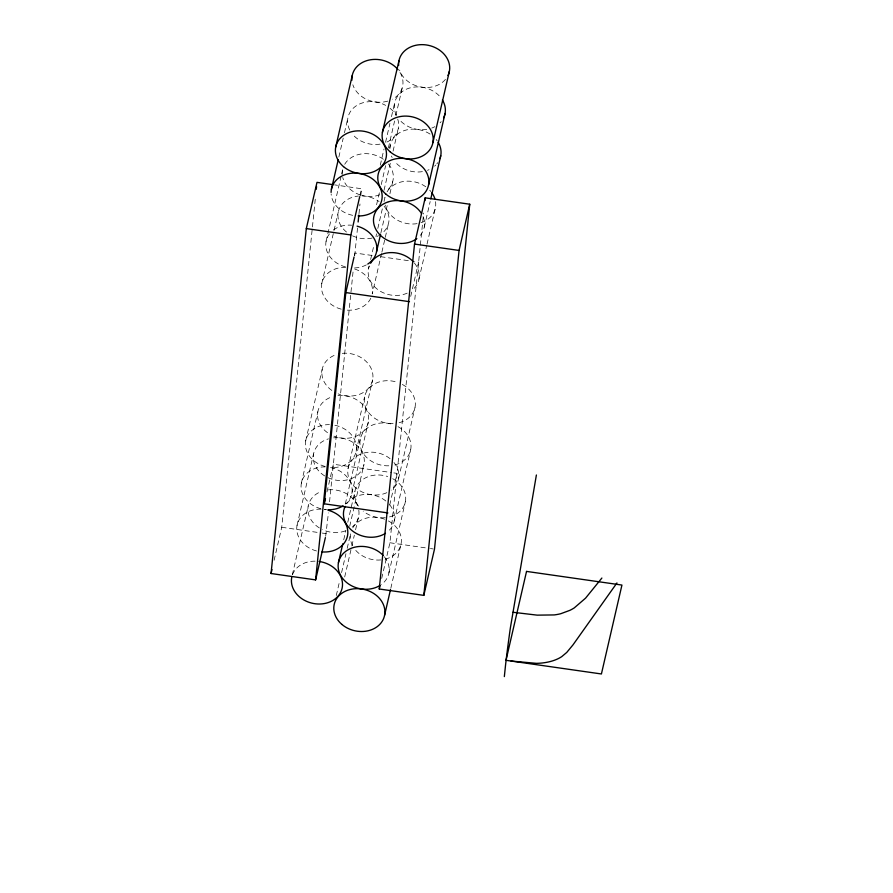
<?xml version="1.0" encoding="UTF-8"?>
<svg xmlns="http://www.w3.org/2000/svg" width="893" height="893" viewBox="0 0 893 893"><rect width="100%" height="100%" fill="white"/><g stroke="black" fill="none" stroke-linecap="round" stroke-linejoin="round"><path stroke-width="0.67" stroke-dasharray="4.46 3.35" d="M274.106 560.302L281.73 527.283L315.43 197.599M325.677 536.302L328.412 512.883M329.539 501.799L353.327 269.072M354.688 255.778L357.713 226.13M358.997 213.661L359.979 203.972M360.828 195.656L361.542 188.736L334.54 184.873M381.702 578.43L389.928 542.765L423.628 213.081M338.86 157.023L343.213 138.158M344.464 132.767L347.879 117.932M326.068 241.389L341.316 175.329M341.628 173.99L342.566 169.938M321.748 283.639L338.246 212.188M360.013 195.333L361.542 188.736M305.674 440.941L322.172 369.49M301.354 483.191L317.852 411.74M354.365 255.655L354.967 253.009L372.571 255.532M297.034 525.441L313.532 453.99M380.273 165.194L384.012 149.019M385.564 142.277L389.928 123.401M391.48 116.67L394.594 103.186M388.366 147.981L394.583 121.013M395.833 115.621L402.676 85.962M376.578 204.754L379.38 192.62M381.255 184.527L385.609 165.651M389.649 148.126L390.274 145.436M292.346 574.746L308.219 505.996M384.046 190.231L390.274 163.263M393.076 151.129L398.367 128.212M368.463 268.893L369.088 266.192M370.64 259.45L374.067 244.626M375.931 236.533L376.556 233.843M377.806 228.452L382.472 208.225M384.023 201.483L384.961 197.442A25.763 21.175 13 0 0 384.649 200.456M380.909 232.805L388.064 201.796M389.928 193.703L393.043 180.219M381.568 253.478L372.236 293.92A25.763 21.175 13 0 0 354.51 268.916M381.88 252.127L384.995 238.643M385.307 237.304L388.723 222.469M326.983 491.943L333.379 464.248L391.614 472.587M348.069 468.445L364.567 396.994M356.151 451.222L372.649 379.771M345.312 503.953L360.247 439.244M351.842 493.472L368.329 422.021M343.727 539.785L345.904 530.342M347.768 522.26L354.934 491.25M349.699 526.278L364.02 464.271M336.293 595.508L339.72 580.684M341.584 572.592L345.948 553.716M347.187 548.324L350.614 533.501A25.763 21.175 13 0 0 352.478 545.567M424.264 227.168L430.169 201.55M344.698 576.945L351.541 547.286M351.853 545.936L354.342 535.153M355.581 529.761L358.696 516.277M410.702 296.409L418.616 262.118L414.553 261.537M418.94 279.174L426.72 245.475M427.033 244.124L435.438 207.723M389.716 505.003L397.028 473.357L392.965 472.777M398.546 478.726L415.044 407.275M394.226 520.976L410.724 449.525M388.913 572.982L405.411 501.531M390.821 588.264L401.091 543.781M380.697 256.693L409.139 260.767M281.73 527.283L320.888 532.887M322.239 533.076L326.291 533.657M389.928 542.765L429.086 548.369M430.437 548.559L433.138 548.949M334.886 425.269A25.763 21.175 13 0 1 356.374 449.726A25.763 21.175 13 0 1 330.577 467.419M325.152 466.47A25.763 21.175 13 0 1 305.462 442.437A25.763 21.175 13 0 1 329.428 424.655M342.309 353.338A25.763 21.175 13 0 1 372.872 378.275A25.763 21.175 13 0 1 338.168 393.88M331.828 390.431A25.763 21.175 13 0 1 337.108 354.342M337.989 395.588A25.763 21.175 13 0 1 368.552 420.525A25.763 21.175 13 0 1 333.848 436.119M327.508 432.681A25.763 21.175 13 0 1 332.788 396.592M393.969 462.507A25.763 21.175 13 0 1 391.134 490.168M386.836 492.679A25.763 21.175 13 0 1 353.014 485.1A25.763 21.175 13 0 1 355.927 456.68A25.763 21.175 13 0 1 390.297 458.857M389.649 504.746A25.763 21.175 13 0 1 388.075 531.402M346.73 503.741A25.763 21.175 13 0 1 385.977 501.107M402.341 384.436A25.763 21.175 13 0 1 415.267 405.779A25.763 21.175 13 0 1 398.412 422.858M393.11 423.55A25.763 21.175 13 0 1 364.344 398.49A25.763 21.175 13 0 1 397.329 382.271M398.032 426.675A25.763 21.175 13 0 1 410.947 448.018A25.763 21.175 13 0 1 394.103 465.108M388.79 465.8A25.763 21.175 13 0 1 360.024 440.74A25.763 21.175 13 0 1 393.009 424.51M400.019 72.467A25.763 21.175 13 0 1 392.485 99.179M387.741 101.11A25.763 21.175 13 0 1 352.835 84.79M397.731 119.104A25.763 21.175 13 0 1 385.073 142.813M379.994 144.141A25.763 21.175 13 0 1 352.467 134.151M349.743 129.998A25.763 21.175 13 0 1 355.961 106.01A25.763 21.175 13 0 1 385.664 105.374M390.107 108.343A25.763 21.175 13 0 1 395.711 114.717M445.462 79.399A25.763 21.175 13 0 1 420.179 86.889A25.763 21.175 13 0 1 399.539 70.045M441.142 121.649A25.763 21.175 13 0 1 440.082 122.81M434.869 126.672A25.763 21.175 13 0 1 431.777 128.067M426.709 129.396A25.763 21.175 13 0 1 399.182 119.405M396.459 115.253A25.763 21.175 13 0 1 407.085 88.898A25.763 21.175 13 0 1 440.483 97.248M352.657 215.336A25.763 21.175 13 0 1 331.124 193.926M437.782 162.66A25.763 21.175 13 0 1 436.822 163.899M435.762 165.06A25.763 21.175 13 0 1 434.601 166.154M429.042 169.67A25.763 21.175 13 0 1 427.468 170.317M422.389 171.635A25.763 21.175 13 0 1 394.862 161.655M392.139 157.503A25.763 21.175 13 0 1 391.458 156.029M389.973 148.45A25.763 21.175 13 0 1 404.384 130.545A25.763 21.175 13 0 1 431.096 134.776M436.175 139.498A25.763 21.175 13 0 1 437.19 140.826M366.353 264.886A25.763 21.175 13 0 1 352.802 267.956M345.546 266.918A25.763 21.175 13 0 1 329.997 233.207M333.48 229.947A25.763 21.175 13 0 1 351.652 225.203M388.455 163.999A25.763 21.175 13 0 1 386.892 190.656M379.759 194.819A25.763 21.175 13 0 1 362.045 195.478M360.281 194.953A25.763 21.175 13 0 1 342.767 177.54M342.298 174.481A25.763 21.175 13 0 1 342.912 168.464M344.709 164.29A25.763 21.175 13 0 1 383.387 159.278M384.146 206.25A25.763 21.175 13 0 1 382.572 232.906M378.532 235.685A25.763 21.175 13 0 1 377.013 236.422M372.102 238.063A25.763 21.175 13 0 1 352.568 235.852M346.506 232.057A25.763 21.175 13 0 1 338.815 209.989A25.763 21.175 13 0 1 358.383 196.036M362 195.902A25.763 21.175 13 0 1 379.067 201.528M423.07 216.564A25.763 21.175 13 0 1 419.275 236.511M292.547 574.534A25.763 21.175 13 0 1 315.475 561.161M358.796 510.204A25.763 21.175 13 0 1 352.545 526.714M345.412 530.877A25.763 21.175 13 0 1 322.54 529.661M319.359 527.93A25.763 21.175 13 0 1 321.513 491.396M328.356 489.844A25.763 21.175 13 0 1 357.513 505.672M388.388 520.932A25.763 21.175 13 0 1 401.214 543.033A25.763 21.175 13 0 1 382.729 559.699M380.954 559.933A25.763 21.175 13 0 1 355.202 549.72M352.757 527.841A25.763 21.175 13 0 1 385.095 519.391M392.708 478.693A25.763 21.175 13 0 1 405.634 500.035A25.763 21.175 13 0 1 388.779 517.114M385.274 517.683A25.763 21.175 13 0 1 363.183 511.12M358.495 506.13A25.763 21.175 13 0 1 359.924 481.907A25.763 21.175 13 0 1 387.696 476.527M384.325 556.763A25.763 21.175 13 0 1 381.501 584.424M316.524 550.97A25.763 21.175 13 0 1 296.911 526.189A25.763 21.175 13 0 1 322.619 509.244M330.566 467.519A25.763 21.175 13 0 1 350.648 482.867A25.763 21.175 13 0 1 345.68 503.909M320.833 508.72A25.763 21.175 13 0 1 301.142 484.687A25.763 21.175 13 0 1 325.108 466.905M333.669 437.838A25.763 21.175 13 0 1 364.143 463.523A25.763 21.175 13 0 1 327.854 477.643M324.684 475.924A25.763 21.175 13 0 1 313.32 455.486A25.763 21.175 13 0 1 328.468 438.843M370.807 298.229A25.763 21.175 13 0 1 346.651 310.105M341.238 309.168A25.763 21.175 13 0 1 321.536 285.135A25.763 21.175 13 0 1 345.502 267.353M414.363 262.955A25.763 21.175 13 0 1 412.789 289.611M407.23 293.127A25.763 21.175 13 0 1 378.13 289.834A25.763 21.175 13 0 1 369.289 265.98M435.538 201.651A25.763 21.175 13 0 1 420.503 222.87M417.076 223.652A25.763 21.175 13 0 1 385.162 205.033M387.104 191.783A25.763 21.175 13 0 1 425.782 186.782M429.734 190.22A25.763 21.175 13 0 1 430.85 191.504M326.246 509.769A25.763 21.175 13 0 0 324.438 509.456A25.763 21.175 13 0 0 326.258 509.657"/><path stroke-width="1.34" d="M325.376 537.619L315.609 579.892L271.059 573.518L306.31 228.586L316.993 182.362L333.189 184.672M316.278 189.283L316.569 186.514M315.609 579.892L350.871 234.959L359.712 196.661M387.897 512.917L324.248 503.808L345.837 292.569L354.052 256.972M358.138 221.977L358.852 215.057M379.257 589L414.519 244.068L425.191 197.844L469.74 204.218L434.489 549.139L423.818 595.374L379.257 589L379.871 586.355M424.901 200.612L425.191 197.844M423.818 595.374L459.069 250.442L469.74 204.218M504.344 676.593L505.483 665.676A51.068 2.992 -81.9 0 1 505.94 661.668L506.666 655.663A96.076 5.626 -81.9 0 1 508.184 643.786L509.702 632.557A43.02 2.523 -81.9 0 1 510.45 627.411L536.392 474.998M335.701 147.133L352.199 75.682M331.381 189.383L338.235 159.724M271.059 573.518L271.974 569.555M382.416 132.387L398.914 60.936M376.556 251.67L380.597 234.145M324.248 503.808L325.465 498.54M432.893 142.668L449.391 71.217M338.436 562.702L342.789 543.826M428.573 184.918L445.071 113.467M430.794 198.849L440.751 155.717M384.593 615.232L390.509 589.614M616.951 582.939L572.938 644.947L566.742 652.437L561.753 656.634A39.683 22.47 5.8 0 1 536.414 663.343L511.097 661.043M601.882 578.039L585.562 598.165L574.255 607.899A58.346 33.041 5.8 0 1 569.89 610.343L560.782 613.703A37.941 21.488 5.8 0 1 554.207 614.931L537.173 615.143L512.939 612.274M306.31 228.586L350.871 234.959M414.519 244.068L459.069 250.442M345.837 292.569L409.485 301.678M331.08 192.397A25.763 21.175 13 0 1 356.352 173.153A25.763 21.175 13 0 1 382.159 195.634A25.763 21.175 13 0 1 358.115 215.95M351.931 80.225A25.763 21.175 13 0 1 368.831 60.099A25.763 21.175 13 0 1 398.099 69.743M398.646 65.479A25.763 21.175 13 0 1 428.127 45.264A25.763 21.175 13 0 1 447.973 75.525M416.852 238.61A25.763 21.175 13 0 1 379.101 233.966A25.763 21.175 13 0 1 384.983 203.169A25.763 21.175 13 0 1 421.608 213.673M442.415 99.971A25.763 21.175 13 0 1 443.654 117.776M357.066 226.141A25.763 21.175 13 0 1 376.154 243.32A25.763 21.175 13 0 1 367.782 264.049M438.106 142.221A25.763 21.175 13 0 1 439.936 158.619M319.125 561.463A25.763 21.175 13 0 1 342.365 586.734A25.763 21.175 13 0 1 313.599 603.512A25.763 21.175 13 0 1 291.721 577.447M380.15 585.35A25.763 21.175 13 0 1 344.151 580.204A25.763 21.175 13 0 1 347.198 550.322A25.763 21.175 13 0 1 383.209 555.479M328.044 510.193A25.763 21.175 13 0 1 347.645 534.974A25.763 21.175 13 0 1 321.938 551.907M343.068 505.84A25.763 21.175 13 0 1 328.088 509.758M385.463 533.344A25.763 21.175 13 0 1 354.141 532.139A25.763 21.175 13 0 1 345.167 506.387M370.606 263.234A25.763 21.175 13 0 1 413.236 261.671M431.877 192.843A25.763 21.175 13 0 1 434.813 198.614M526.535 571.408L506.007 660.318L601.413 673.969L621.941 585.06L526.535 571.408M343.515 166.634A25.763 21.175 13 0 0 385.832 158.887A25.763 21.175 13 0 0 353.483 131.316A25.763 21.175 13 0 0 343.515 166.634M390.219 151.877A25.763 21.175 13 0 0 432.547 144.141A25.763 21.175 13 0 0 400.198 116.559A25.763 21.175 13 0 0 390.219 151.877M385.899 194.127A25.763 21.175 13 0 0 428.227 186.391A25.763 21.175 13 0 0 395.878 158.809A25.763 21.175 13 0 0 385.899 194.127M341.919 624.441A25.763 21.175 13 0 0 384.247 616.695A25.763 21.175 13 0 0 351.898 589.123A25.763 21.175 13 0 0 341.919 624.441"/></g></svg>
